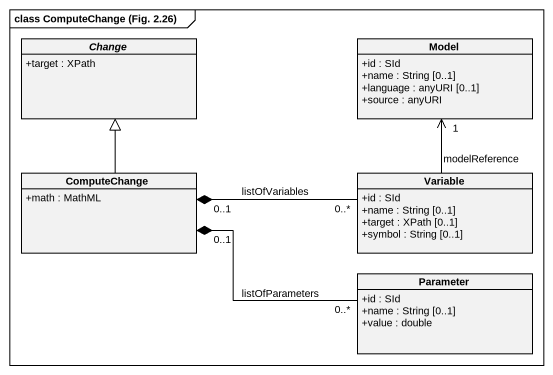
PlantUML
@startuml
mainframe class ComputeChange (Fig. 2.26)
hide circle
hide empty members
skinparam classAttributeIconSize 0
abstract class Change {
  +target : XPath
}
class Model {
  +id : SId
  +name : String [0..1]
  +language : anyURI [0..1]
  +source : anyURI
}
class ComputeChange {
  +math : MathML
}
class Variable {
  +id : SId
  +name : String [0..1]
  +target : XPath [0..1]
  +symbol : String [0..1]
}
class Parameter {
  +id : SId
  +name : String [0..1]
  +value : double
}
ComputeChange -up-|> Change
ComputeChange "0..1" *-right- "0..*" Variable : listOfVariables
ComputeChange "0..1" *-right- "0..*" Parameter : listOfParameters
Variable -up-> "1" Model : modelReference
@enduml
